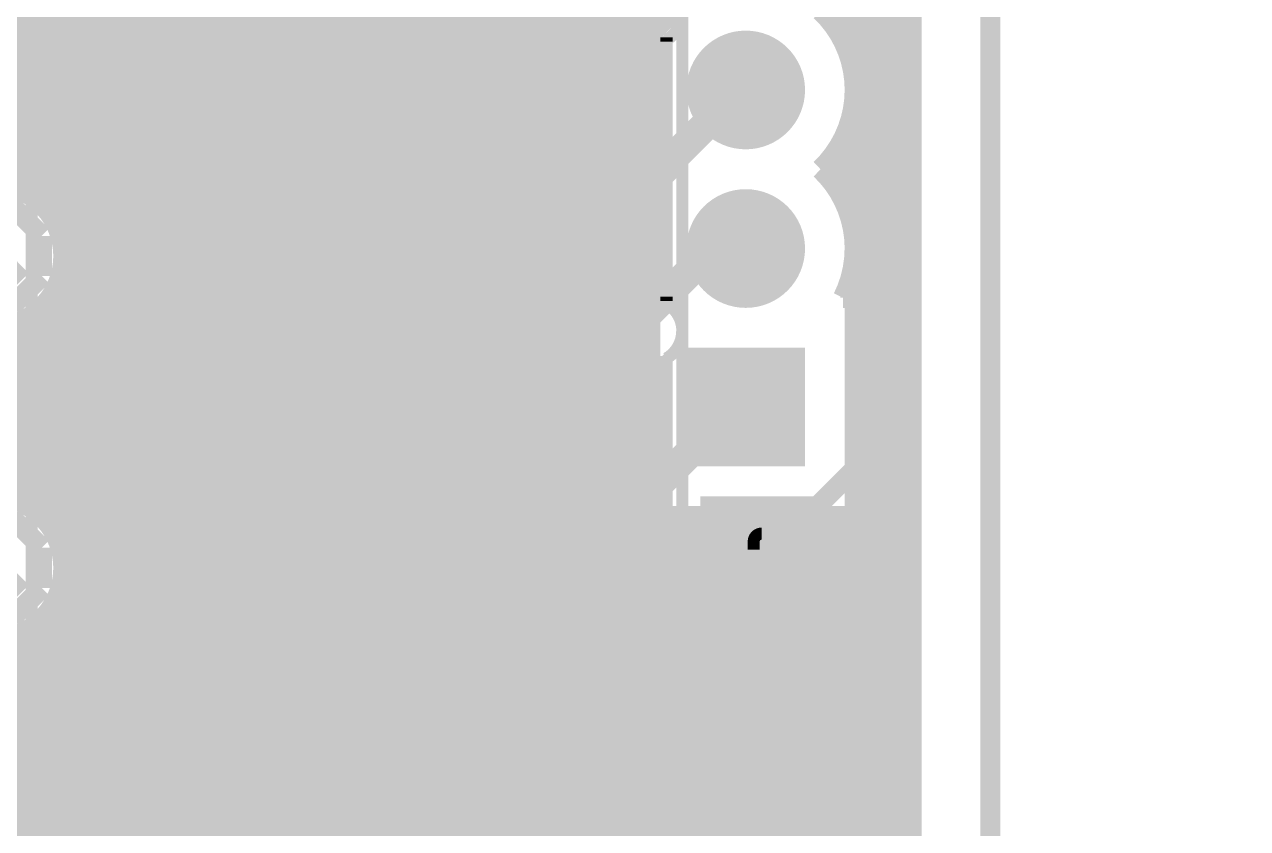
# Model space of a CAD drawing. Extents: x -5 to 157, y -120 to 103.
# Drawn here: x 32.8 to 48.25, y 11.19 to 21.34 of the extents above; entities that cross this region are included whole.
import ezdxf

# ---------------------------------------------------------------- set-up
doc = ezdxf.new("R2010")
doc.units = 0
doc.header["$MEASUREMENT"] = 0
doc.layers.get('0').update_dxf_attribs({"linetype": 'CONTINUOUS'})
for name, color, linetype in [('22-304-2_BOT', 7, 'CONTINUOUS'), ('22-304-2_DRD', 7, 'CONTINUOUS'), ('22-304-2_DRL', 2, 'CONTINUOUS'), ('22-304-2_IN1', 4, 'CONTINUOUS'), ('22-304-2_IN2', 3, 'CONTINUOUS'), ('22-304-2_SMB', 5, 'CONTINUOUS'), ('22-304-2_SMT', 10, 'CONTINUOUS'), ('22-304-2_SPB', 14, 'CONTINUOUS'), ('22-304-2_SSB', 12, 'CONTINUOUS'), ('22-304-2_TOP', 13, 'CONTINUOUS'), ('THRUHOLE_TAP', 7, 'CONTINUOUS')]:
    doc.layers.add(name, color=color, linetype=linetype)

# ---------------------------------------------------------------- blocks, each defined once
blk = doc.blocks.new('SQUARE_20')
blk.add_solid([(0.7493, 0.7493), (0.7493, -0.7493), (-0.7493, 0.7493), (-0.7493, -0.7493)])
blk = doc.blocks.new('ROUND_21')
at = {"const_width": 0.7493}
blk.add_lwpolyline([(-0.37465, 0, 1), (0.37465, 0, 1)], format="xyb", close=True, dxfattribs=at)
blk = doc.blocks.new('ROUND_39')
at = {"const_width": 0.40005}
blk.add_lwpolyline([(-0.200024, 0, 1), (0.200024, 0, 1)], format="xyb", close=True, dxfattribs=at)
blk = doc.blocks.new('RECTANGLE_48')
blk.add_solid([(0.508, 0.9017), (0.508, -0.9017), (-0.508, 0.9017), (-0.508, -0.9017)])
blk = doc.blocks.new('ROUND_84')
at = {"const_width": 0.44958}
blk.add_lwpolyline([(-0.22479, 0, 1), (0.22479, 0, 1)], format="xyb", close=True, dxfattribs=at)
blk = doc.blocks.new('ROUND_88')
at = {"const_width": 0.10033}
blk.add_lwpolyline([(-0.050164, 0, 1), (0.050164, 0, 1)], format="xyb", close=True, dxfattribs=at)
blk = doc.blocks.new('ROUND_42')
at = {"const_width": 0.40005}
blk.add_lwpolyline([(-0.200024, 0, 1), (0.200024, 0, 1)], format="xyb", close=True, dxfattribs=at)
blk = doc.blocks.new('ROUND_80')
at = {"const_width": 0.10033}
blk.add_lwpolyline([(-0.050164, 0, 1), (0.050164, 0, 1)], format="xyb", close=True, dxfattribs=at)

msp = doc.modelspace()

# ---------------------------------------------------------------- linework, layer by layer
at = {"layer": '22-304-2_BOT'}
for points, const_width in [([(43.815, -6.477), (43.815, 17.272), (43.942, 17.399), (43.942, 29.21), (44.196, 29.464)], 0.254), ([(30.35554, 19.43354), (31.37154, 19.43354), (33.147, 21.209), (38.608, 21.209), (41.021, 23.622), (42.545, 23.622), (43.307, 22.86), (43.307, 15.748), (34.671, 7.112), (34.671, 0), (33.909, -0.762), (31.75, -0.762)], 0.254), ([(30.35554, 18.78584), (31.6103, 18.78584), (32.89554, 20.066), (39.4716, 20.066), (41.91, 22.50948)], 0.381), ([(30.35554, 16.83512), (38.17112, 16.83512), (41.8465, 20.5105), (41.91, 20.5105)], 0.381), ([(36.2204, 19.3675), (34.8996, 19.3675)], 0.254), ([(34.8996, 19.3675), (34.8996, 17.53362)], 0.254), ([(36.2204, 19.3548), (34.8996, 19.3548)], 0.254), ([(35.0012, 19.3675), (35.0012, 17.53362)], 0.254), ([(35.2298, 19.3675), (35.2298, 17.53362)], 0.254), ([(35.4584, 19.3675), (35.4584, 17.53362)], 0.254), ([(35.687, 19.3675), (35.687, 17.53362)], 0.254), ([(35.9156, 19.3675), (35.9156, 17.53362)], 0.254), ([(36.1442, 19.3675), (36.1442, 17.53362)], 0.254), ([(36.2204, 19.3675), (36.2204, 17.53362)], 0.254), ([(39.79418, 19.44624), (38.2524, 17.90446)], 0.254), ([(38.2524, 19.3675), (38.2524, 17.90446)], 0.254), ([(39.4716, 19.3675), (38.2524, 19.3675)], 0.254), ([(39.70274, 19.3548), (38.2524, 19.3548)], 0.254), ([(38.4302, 19.3675), (38.4302, 18.08226)], 0.254), ([(38.6588, 19.3675), (38.6588, 18.31086)], 0.254), ([(38.8874, 19.3675), (38.8874, 18.53946)], 0.254), ([(39.116, 19.3675), (39.116, 18.76806)], 0.254), ([(39.3446, 19.3675), (39.3446, 18.99666)], 0.254), ([(39.5732, 19.37512), (39.5732, 19.22526)], 0.254), ([(36.2204, 19.1262), (34.8996, 19.1262)], 0.254), ([(39.47414, 19.1262), (38.2524, 19.1262)], 0.254), ([(36.2204, 18.8976), (34.8996, 18.8976)], 0.254), ([(39.24554, 18.8976), (38.2524, 18.8976)], 0.254), ([(30.35554, 16.18488), (39.17188, 16.18488), (41.49598, 18.50898), (41.91, 18.50898)], 0.381), ([(36.2204, 18.669), (34.8996, 18.669)], 0.254), ([(39.01694, 18.669), (38.2524, 18.669)], 0.254), ([(30.35554, 17.48536), (32.85236, 17.48536), (33.782, 18.415), (33.8836, 18.415)], 0.381), ([(36.2204, 18.4404), (34.8996, 18.4404)], 0.254), ([(36.2839, 18.415), (37.2364, 18.415)], 0.381), ([(38.1889, 18.415), (37.2364, 18.415)], 0.381), ([(38.354, 18.415), (37.2364, 18.415)], 0.254), ([(37.2364, 18.415), (38.354, 18.415)], 0.254), ([(38.78834, 18.4404), (38.2524, 18.4404)], 0.254), ([(36.2204, 18.2118), (34.8996, 18.2118)], 0.254), ([(38.55974, 18.2118), (38.2524, 18.2118)], 0.254), ([(36.2204, 17.9832), (34.8996, 17.9832)], 0.254), ([(38.33114, 17.9832), (38.2524, 17.9832)], 0.254), ([(36.2204, 17.7546), (34.8996, 17.7546)], 0.254), ([(36.2204, 17.53362), (34.8996, 17.53362)], 0.254), ([(36.2204, 17.526), (34.8996, 17.526)], 0.254), ([(41.91, 16.51), (41.783, 16.51), (38.354, 13.081), (32.512, 13.081), (31.35884, 14.23416), (30.35554, 14.23416)], 0.381), ([(40.6527, 16.67764), (39.67226, 15.6972)], 0.254), ([(40.6527, 16.6116), (40.58666, 16.6116)], 0.254), ([(40.6527, 16.67764), (40.6527, 16.36776)], 0.254), ([(40.4876, 16.51254), (40.4876, 16.20266)], 0.254), ([(40.6527, 16.36776), (38.2524, 13.96746)], 0.254), ([(40.259, 16.28394), (40.259, 15.97406)], 0.254), ([(40.6527, 16.383), (40.35806, 16.383)], 0.254), ([(40.43934, 16.1544), (40.12946, 16.1544)], 0.254), ([(40.0304, 16.05534), (40.0304, 15.74546)], 0.254), ([(39.8018, 15.82674), (39.8018, 15.51686)], 0.254), ([(40.21074, 15.9258), (39.90086, 15.9258)], 0.254), ([(39.98214, 15.6972), (39.67226, 15.6972)], 0.254), ([(33.8836, 14.605), (33.782, 14.605), (32.85236, 15.53464), (30.35554, 15.53464)], 0.381), ([(36.2204, 15.48638), (34.8996, 15.48638)], 0.254), ([(34.8996, 15.48638), (34.8996, 13.7795)], 0.254), ([(35.0012, 15.48638), (35.0012, 13.7795)], 0.254), ([(35.2298, 15.48638), (35.2298, 13.7795)], 0.254), ([(35.4584, 15.48638), (35.4584, 13.7795)], 0.254), ([(35.687, 15.48638), (35.687, 13.7795)], 0.254), ([(35.9156, 15.48638), (35.9156, 13.7795)], 0.254), ([(36.1442, 15.48638), (36.1442, 13.7795)], 0.254), ([(36.2204, 15.48638), (36.2204, 13.7795)], 0.254), ([(39.17188, 15.48638), (38.2524, 15.48638)], 0.254), ([(38.2524, 15.48638), (38.2524, 13.96746)], 0.254), ([(38.4302, 15.48638), (38.4302, 14.14526)], 0.254), ([(38.6588, 15.48638), (38.6588, 14.37386)], 0.254), ([(38.8874, 15.48638), (38.8874, 14.60246)], 0.254), ([(39.116, 15.48638), (39.116, 14.83106)], 0.254), ([(39.3446, 15.5067), (39.3446, 15.05966)], 0.254), ([(39.5732, 15.61338), (39.5732, 15.28826)], 0.254), ([(36.2204, 15.4686), (34.8996, 15.4686)], 0.254), ([(39.75354, 15.4686), (38.2524, 15.4686)], 0.254), ([(41.91254, 15.2527), (34.2265, 7.56412)], 0.254), ([(36.2204, 15.24), (34.8996, 15.24)], 0.254), ([(39.52494, 15.24), (38.2524, 15.24)], 0.254), ([(41.51376, 15.2527), (38.85438, 12.59332)], 0.254), ([(41.89984, 15.24), (41.50106, 15.24)], 0.254), ([(41.91254, 15.2527), (41.51376, 15.2527)], 0.254), ([(41.6306, 15.2527), (41.6306, 14.96822)], 0.254), ([(41.8592, 15.2527), (41.8592, 15.19682)], 0.254), ([(36.2204, 15.0114), (34.8996, 15.0114)], 0.254), ([(39.29634, 15.0114), (38.2524, 15.0114)], 0.254), ([(41.67124, 15.0114), (41.27246, 15.0114)], 0.254), ([(41.402, 15.14094), (41.402, 14.73962)], 0.254), ([(41.1734, 14.91234), (41.1734, 14.51102)], 0.254), ([(36.2204, 14.7828), (34.8996, 14.7828)], 0.254), ([(43.18, 14.72184), (35.306, 6.84784)], 0.254), ([(39.06774, 14.7828), (38.2524, 14.7828)], 0.254), ([(41.44264, 14.7828), (41.04386, 14.7828)], 0.254), ([(43.18, 14.72184), (43.18, -5.8293)], 0.254), ([(36.2204, 14.5542), (34.8996, 14.5542)], 0.254), ([(36.2839, 14.605), (37.2364, 14.605)], 0.381), ([(38.1889, 14.605), (37.2364, 14.605)], 0.381), ([(37.2364, 14.605), (38.354, 14.605)], 0.254), ([(38.354, 14.605), (37.2364, 14.605)], 0.254), ([(38.83914, 14.5542), (38.2524, 14.5542)], 0.254), ([(41.21404, 14.5542), (40.81526, 14.5542)], 0.254), ([(40.9448, 14.68374), (40.9448, 14.28242)], 0.254), ([(43.18, 14.5542), (43.00982, 14.5542)], 0.254), ([(40.7162, 14.45514), (40.7162, 14.05382)], 0.254), ([(43.0022, 14.54404), (43.0022, -6.07314)], 0.254), ([(36.2204, 14.3256), (34.8996, 14.3256)], 0.254), ([(38.61054, 14.3256), (38.2524, 14.3256)], 0.254), ([(40.98544, 14.3256), (40.58666, 14.3256)], 0.254), ([(42.7736, 14.31544), (42.7736, -7.83844)], 0.254), ([(43.18, 14.3256), (42.78122, 14.3256)], 0.254), ([(36.2204, 14.097), (34.8996, 14.097)], 0.254), ([(38.38194, 14.097), (38.2524, 14.097)], 0.254), ([(40.75684, 14.097), (40.35806, 14.097)], 0.254), ([(40.4876, 14.22654), (40.4876, 13.82522)], 0.254), ([(42.545, 14.08684), (42.545, -7.69366)], 0.254), ([(43.18, 14.097), (42.55262, 14.097)], 0.254), ([(40.259, 13.99794), (40.259, 13.59662)], 0.254), ([(36.2204, 13.8684), (34.8996, 13.8684)], 0.254), ([(36.2204, 13.7795), (34.8996, 13.7795)], 0.254), ([(40.52824, 13.8684), (40.12946, 13.8684)], 0.254), ([(42.3164, 13.85824), (42.3164, -7.56666)], 0.254), ([(43.18, 13.8684), (42.32402, 13.8684)], 0.254), ([(40.29964, 13.6398), (39.90086, 13.6398)], 0.254), ([(40.0304, 13.76934), (40.0304, 13.36802)], 0.254), ([(42.0878, 13.62964), (42.0878, -7.4549)], 0.254), ([(43.18, 13.6398), (42.09542, 13.6398)], 0.254), ([(39.8018, 13.54074), (39.8018, 13.13942)], 0.254), ([(39.5732, 13.31214), (39.5732, 12.91082)], 0.254), ([(40.07104, 13.4112), (39.67226, 13.4112)], 0.254), ([(41.8592, 13.40104), (41.8592, -7.35584)], 0.254), ([(43.18, 13.4112), (41.86682, 13.4112)], 0.254), ([(39.84244, 13.1826), (39.44366, 13.1826)], 0.254), ([(41.6306, 13.17244), (41.6306, -7.27202)], 0.254), ([(43.18, 13.1826), (41.63822, 13.1826)], 0.254), ([(39.3446, 13.08354), (39.3446, 12.68222)], 0.254), ([(39.116, 12.85494), (39.116, 12.45362)], 0.254), ([(39.61384, 12.954), (39.21506, 12.954)], 0.254), ([(41.402, 12.94384), (41.402, 10.21588)], 0.254), ([(43.18, 12.954), (41.40962, 12.954)], 0.254), ([(39.38524, 12.7254), (38.98646, 12.7254)], 0.254), ([(41.1734, 12.71524), (41.1734, 10.6553)], 0.254), ([(43.18, 12.7254), (41.18102, 12.7254)], 0.254), ([(38.8874, 12.62634), (38.8874, 12.22502)], 0.254), ([(38.4302, 12.38504), (38.4302, 11.76782)], 0.254), ([(38.6588, 12.45108), (38.6588, 11.99642)], 0.254), ([(39.15664, 12.4968), (38.73754, 12.4968)], 0.254), ([(40.9448, 12.48664), (40.9448, 10.83056)], 0.254), ([(43.18, 12.4968), (40.95242, 12.4968)], 0.254), ([(38.92804, 12.2682), (31.6865, 12.2682)], 0.254), ([(38.354, 12.3825), (32.512, 12.3825)], 0.254), ([(32.7152, 12.3825), (32.7152, 3.5306)], 0.254), ([(32.9438, 12.3825), (32.9438, 3.5306)], 0.254), ([(33.1724, 12.3825), (33.1724, 3.5306)], 0.254), ([(33.401, 12.3825), (33.401, 2.55778)], 0.254), ([(33.6296, 12.3825), (33.6296, 2.5146)], 0.254), ([(33.8582, 12.3825), (33.8582, 2.40284)], 0.254), ([(34.0868, 12.3825), (34.0868, 7.36092)], 0.254), ([(34.3154, 12.3825), (34.3154, 7.65302)], 0.254), ([(34.544, 12.3825), (34.544, 7.88162)], 0.254), ([(34.7726, 12.3825), (34.7726, 8.11022)], 0.254), ([(35.0012, 12.3825), (35.0012, 8.33882)], 0.254), ([(35.2298, 12.3825), (35.2298, 8.56742)], 0.254), ([(35.4584, 12.3825), (35.4584, 8.79602)], 0.254), ([(35.687, 12.3825), (35.687, 9.02462)], 0.254), ([(35.9156, 12.3825), (35.9156, 9.25322)], 0.254), ([(36.1442, 12.3825), (36.1442, 9.48182)], 0.254), ([(36.3728, 12.3825), (36.3728, 9.71042)], 0.254), ([(36.6014, 12.3825), (36.6014, 9.93902)], 0.254), ([(36.83, 12.3825), (36.83, 10.16762)], 0.254), ([(37.0586, 12.3825), (37.0586, 10.39622)], 0.254), ([(37.2872, 12.3825), (37.2872, 10.62482)], 0.254), ([(37.5158, 12.3825), (37.5158, 10.85342)], 0.254), ([(37.7444, 12.3825), (37.7444, 11.08202)], 0.254), ([(37.973, 12.3825), (37.973, 11.31062)], 0.254), ([(38.2016, 12.3825), (38.2016, 11.53922)], 0.254), ([(40.7162, 12.25804), (40.7162, 10.91692)], 0.254), ([(43.18, 12.2682), (40.72382, 12.2682)], 0.254), ([(38.69944, 12.0396), (29.75102, 12.0396)], 0.254), ([(40.4876, 12.02944), (40.4876, 10.93978)], 0.254), ([(43.18, 12.0396), (40.49522, 12.0396)], 0.254), ([(38.47084, 11.811), (29.97962, 11.811)], 0.254), ([(40.259, 11.80084), (40.259, 10.90422)], 0.254), ([(43.18, 11.811), (40.26662, 11.811)], 0.254), ([(38.24224, 11.5824), (30.20822, 11.5824)], 0.254), ([(40.0304, 11.57224), (40.0304, 10.80008)], 0.254), ([(43.18, 11.5824), (40.03802, 11.5824)], 0.254), ([(38.01364, 11.3538), (30.43682, 11.3538)], 0.254), ([(39.8018, 11.34364), (39.8018, 10.59688)], 0.254), ([(43.18, 11.3538), (39.80942, 11.3538)], 0.254), ([(37.78504, 11.1252), (30.66542, 11.1252)], 0.254), ([(39.5732, 11.11504), (39.5732, 10.25906)], 0.254), ([(43.18, 11.1252), (39.58082, 11.1252)], 0.254)]:
    msp.add_lwpolyline(points, dxfattribs=dict(at, const_width=const_width))
at = {"layer": '22-304-2_BOT', "const_width": 0.254}
for points in [[(39.4716, 19.3675, 0.120555), (39.79409, 19.4464)], [(39.4716, 19.3675, 0.120555), (39.79409, 19.4464)], [(39.17188, 15.48638, 0.1982437), (39.66452, 15.6897)], [(39.17188, 15.48638, 0.1982437), (39.66452, 15.6897)], [(38.354, 12.3825, 0.1982437), (38.84664, 12.58582)], [(38.354, 12.3825, 0.1982437), (38.84664, 12.58582)]]:
    msp.add_lwpolyline(points, format="xyb", dxfattribs=at)
at = {"layer": '22-304-2_DRD', "const_width": 0.254}
for points in [[(44.99864, -115.99926), (44.99864, 25.99944), (48.00092, 28.99918), (86.79942, 28.99918), (89.79916, 25.99944), (89.79916, -31.0007), (92.7989, -34.00044), (136.79932, -34.00044), (139.79906, -31.0007), (139.79906, 58.0009), (136.79932, 61.00064), (115.30076, 61.00064), (107.29976, 68.9991), (107.29976, 94.99854), (99.29876, 102.99954), (35.49904, 102.99954), (27.50058, 94.99854), (27.50058, 68.9991), (19.49958, 61.00064), (-1.99898, 61.00064), (-4.99872, 58.0009), (-4.99872, -2.99974), (18.00098, -25.99944), (18.00098, -115.99926)], [(41.91, 21.1455), (41.91, 19.8755)], [(42.545, 20.5105), (41.275, 20.5105)], [(33.02, 18.669), (32.639, 19.05)], [(33.02, 18.669), (32.639, 19.05)], [(38.1, 19.05), (37.719, 18.669)], [(38.1, 19.05), (37.719, 18.669)], [(38.608, 19.05), (38.1, 19.05)], [(38.608, 19.05), (38.1, 19.05)], [(38.989, 18.669), (38.608, 19.05)], [(38.989, 18.669), (38.608, 19.05)], [(41.91, 19.14398), (41.91, 17.87398)], [(38.1, 18.796), (38.1, 18.669)], [(38.227, 18.796), (38.1, 18.796)], [(38.1, 18.796), (38.1, 18.669)], [(38.227, 18.796), (38.1, 18.796)], [(38.227, 18.669), (38.227, 18.796)], [(38.227, 18.669), (38.227, 18.796)], [(38.481, 18.796), (38.481, 18.669)], [(38.608, 18.796), (38.481, 18.796)], [(38.481, 18.796), (38.481, 18.669)], [(38.608, 18.796), (38.481, 18.796)], [(38.608, 18.669), (38.608, 18.796)], [(38.608, 18.669), (38.608, 18.796)], [(33.02, 18.161), (33.02, 18.669)], [(33.02, 18.161), (33.02, 18.669)], [(37.719, 18.669), (37.719, 18.161)], [(37.719, 18.669), (37.719, 18.161)], [(38.1, 18.669), (38.227, 18.669)], [(38.1, 18.669), (38.227, 18.669)], [(38.481, 18.669), (38.608, 18.669)], [(38.481, 18.669), (38.608, 18.669)], [(38.989, 18.161), (38.989, 18.669)], [(38.989, 18.161), (38.989, 18.669)], [(42.545, 18.50898), (41.275, 18.50898)], [(32.766, 18.288), (32.512, 18.034)], [(32.766, 18.288), (32.512, 18.034)], [(38.227, 18.034), (37.973, 18.288)], [(38.227, 18.034), (37.973, 18.288)], [(38.735, 18.288), (38.481, 18.034)], [(38.735, 18.288), (38.481, 18.034)], [(32.639, 17.78), (33.02, 18.161)], [(32.639, 17.78), (33.02, 18.161)], [(37.719, 18.161), (38.1, 17.78)], [(37.719, 18.161), (38.1, 17.78)], [(38.608, 17.78), (38.989, 18.161)], [(38.608, 17.78), (38.989, 18.161)], [(38.481, 18.034), (38.227, 18.034)], [(38.481, 18.034), (38.227, 18.034)], [(38.1, 17.78), (38.608, 17.78)], [(38.1, 17.78), (38.608, 17.78)], [(41.91, 17.145), (41.91, 15.875)], [(42.545, 16.51), (41.275, 16.51)], [(38.1, 15.24), (37.719, 14.859)], [(38.1, 15.24), (37.719, 14.859)], [(38.608, 15.24), (38.1, 15.24)], [(38.608, 15.24), (38.1, 15.24)], [(38.989, 14.859), (38.608, 15.24)], [(38.989, 14.859), (38.608, 15.24)], [(33.02, 14.732), (32.639, 15.113)], [(33.02, 14.732), (32.639, 15.113)], [(37.719, 14.859), (37.719, 14.351)], [(37.719, 14.859), (37.719, 14.351)], [(38.1, 14.986), (38.1, 14.859)], [(38.227, 14.986), (38.1, 14.986)], [(38.1, 14.986), (38.1, 14.859)], [(38.227, 14.986), (38.1, 14.986)], [(38.1, 14.859), (38.227, 14.859)], [(38.1, 14.859), (38.227, 14.859)], [(38.227, 14.859), (38.227, 14.986)], [(38.227, 14.859), (38.227, 14.986)], [(38.481, 14.986), (38.481, 14.859)], [(38.608, 14.986), (38.481, 14.986)], [(38.481, 14.986), (38.481, 14.859)], [(38.608, 14.986), (38.481, 14.986)], [(38.481, 14.859), (38.608, 14.859)], [(38.481, 14.859), (38.608, 14.859)], [(38.608, 14.859), (38.608, 14.986)], [(38.608, 14.859), (38.608, 14.986)], [(38.989, 14.351), (38.989, 14.859)], [(38.989, 14.351), (38.989, 14.859)], [(33.02, 14.224), (33.02, 14.732)], [(33.02, 14.224), (33.02, 14.732)], [(38.227, 14.224), (37.973, 14.478)], [(38.227, 14.224), (37.973, 14.478)], [(38.735, 14.478), (38.481, 14.224)], [(38.735, 14.478), (38.481, 14.224)], [(32.766, 14.351), (32.512, 14.097)], [(32.766, 14.351), (32.512, 14.097)], [(37.719, 14.351), (38.1, 13.97)], [(37.719, 14.351), (38.1, 13.97)], [(38.608, 13.97), (38.989, 14.351)], [(38.608, 13.97), (38.989, 14.351)], [(32.639, 13.843), (33.02, 14.224)], [(32.639, 13.843), (33.02, 14.224)], [(38.481, 14.224), (38.227, 14.224)], [(38.481, 14.224), (38.227, 14.224)], [(38.1, 13.97), (38.608, 13.97)], [(38.1, 13.97), (38.608, 13.97)]]:
    msp.add_lwpolyline(points, dxfattribs=at)
at = {"layer": '22-304-2_DRL', "const_width": 0.254}
msp.add_lwpolyline([(44.99864, -115.99926), (44.99864, 25.99944), (48.00092, 28.99918), (86.79942, 28.99918), (89.79916, 25.99944), (89.79916, -31.0007), (92.7989, -34.00044), (136.79932, -34.00044), (139.79906, -31.0007), (139.79906, 58.0009), (136.79932, 61.00064), (115.30076, 61.00064), (107.29976, 68.9991), (107.29976, 94.99854), (99.29876, 102.99954), (35.49904, 102.99954), (27.50058, 94.99854), (27.50058, 68.9991), (19.49958, 61.00064), (-1.99898, 61.00064), (-4.99872, 58.0009), (-4.99872, -2.99974), (18.00098, -25.99944), (18.00098, -115.99926)], dxfattribs=at)
at = {"layer": '22-304-2_IN1'}
for points, const_width in [([(36.957, 33.22066), (36.957, 11.19886)], 0.254), ([(37.1856, 33.16986), (37.1856, 10.97026)], 0.254), ([(132.08, 21.082), (132.08, 24.511), (131.445, 25.146), (125.603, 25.146), (117.983, 32.766), (94.996, 32.766), (94.869, 32.893), (89.789, 32.893), (89.281, 32.385), (45.466, 32.385), (39.751, 26.67), (39.751, 10.795), (40.513, 10.033)], 0.635), ([(36.7284, 32.19958), (36.7284, 11.38682)], 0.254), ([(33.2994, 31.8008), (33.2994, 11.4935)], 0.254), ([(36.4998, 31.52648), (36.4998, 11.47318)], 0.254), ([(26.035, 10.668), (36.322, 10.668), (38.1, 8.89), (42.291, 8.89), (43.815, 10.414), (43.815, 26.797), (48.133, 31.115), (87.122, 31.115), (90.932, 27.305), (90.932, 15.367), (92.837, 13.462), (95.885, 13.462), (95.885, 13.335)], 0.635), ([(33.528, 31.37662), (33.528, 11.4935)], 0.254), ([(33.7566, 31.12008), (33.7566, 11.4935)], 0.254), ([(36.2712, 31.21914), (36.2712, 11.4935)], 0.254), ([(33.9852, 30.93974), (33.9852, 11.4935)], 0.254), ([(36.0426, 31.01086), (36.0426, 11.4935)], 0.254), ([(34.2138, 30.81274), (34.2138, 11.4935)], 0.254), ([(35.814, 30.86354), (35.814, 11.4935)], 0.254), ([(34.4424, 30.72384), (34.4424, 11.4935)], 0.254), ([(34.671, 30.6705), (34.671, 11.4935)], 0.254), ([(34.8996, 30.64764), (34.8996, 11.4935)], 0.254), ([(35.1282, 30.65272), (35.1282, 11.4935)], 0.254), ([(35.3568, 30.69082), (35.3568, 11.4935)], 0.254), ([(35.5854, 30.7594), (35.5854, 11.4935)], 0.254), ([(26.035, 10.668), (36.322, 10.668), (38.1, 8.89), (42.291, 8.89), (43.815, 10.414), (43.815, 26.797), (42.291, 26.797)], 0.635), ([(38.9255, 26.03754), (38.9255, 19.11858)], 0.254), ([(37.4142, 25.82164), (37.4142, 10.74166)], 0.254), ([(38.7858, 25.82164), (38.7858, 19.21256)], 0.254), ([(37.6428, 25.63114), (37.6428, 18.97888)], 0.254), ([(37.8714, 25.53716), (37.8714, 19.18208)], 0.254), ([(38.3286, 25.53716), (38.3286, 19.32178)], 0.254), ([(38.5572, 25.63114), (38.5572, 19.29892)], 0.254), ([(38.1, 25.50922), (38.1, 19.28622)], 0.254), ([(33.0708, 21.63064), (33.0708, 19.00936)], 0.254), ([(32.8422, 21.44014), (32.8422, 19.19986)], 0.254), ([(38.9255, 21.3106), (31.18866, 21.3106)], 0.254), ([(38.9255, 21.082), (31.25216, 21.082)], 0.254), ([(38.9255, 20.8534), (31.25724, 20.8534)], 0.254), ([(38.9255, 20.6248), (31.19882, 20.6248)], 0.254), ([(38.9255, 20.3962), (31.06928, 20.3962)], 0.254), ([(38.9255, 20.1676), (30.80512, 20.1676)], 0.254), ([(38.9255, 19.939), (28.9687, 19.939)], 0.254), ([(38.9255, 19.7104), (28.6004, 19.7104)], 0.254), ([(38.9255, 19.4818), (28.20924, 19.4818)], 0.254), ([(38.00602, 19.2532), (32.73298, 19.2532)], 0.254), ([(38.9255, 19.2532), (38.70198, 19.2532)], 0.254), ([(37.6809, 19.0246), (33.0581, 19.0246)], 0.254), ([(37.53104, 18.796), (33.20796, 18.796)], 0.254), ([(37.45992, 18.5674), (33.27908, 18.5674)], 0.254), ([(37.44976, 18.3388), (33.28924, 18.3388)], 0.254), ([(37.49802, 18.1102), (33.23844, 18.1102)], 0.254), ([(33.0708, 17.82064), (33.0708, 15.07236)], 0.254), ([(37.61994, 17.8816), (33.11906, 17.8816)], 0.254), ([(37.6428, 17.85112), (37.6428, 15.16888)], 0.254), ([(37.86124, 17.653), (32.87776, 17.653)], 0.254), ([(37.8714, 17.64538), (37.8714, 15.37208)], 0.254), ([(38.9255, 17.653), (38.84676, 17.653)], 0.254), ([(38.9255, 17.70888), (38.9255, 15.30858)], 0.254), ([(32.8422, 17.63014), (32.8422, 15.26286)], 0.254), ([(38.1, 17.54378), (38.1, 15.47622)], 0.254), ([(38.3286, 17.50822), (38.3286, 15.51178)], 0.254), ([(38.5572, 17.53108), (38.5572, 15.48892)], 0.254), ([(38.7858, 17.61744), (38.7858, 15.40256)], 0.254), ([(38.9255, 17.4244), (28.85186, 17.4244)], 0.254), ([(38.9255, 17.1958), (27.89936, 17.1958)], 0.254), ([(38.9255, 16.9672), (28.08986, 16.9672)], 0.254), ([(38.9255, 16.7386), (28.18384, 16.7386)], 0.254), ([(38.9255, 16.51), (28.21178, 16.51)], 0.254), ([(38.9255, 16.2814), (28.18384, 16.2814)], 0.254), ([(38.9255, 16.0528), (28.08986, 16.0528)], 0.254), ([(38.9255, 15.8242), (27.89936, 15.8242)], 0.254), ([(38.9255, 15.5956), (28.85186, 15.5956)], 0.254), ([(37.86124, 15.367), (32.56788, 15.367)], 0.254), ([(38.9255, 15.367), (38.84676, 15.367)], 0.254), ([(37.61994, 15.1384), (33.0073, 15.1384)], 0.254), ([(37.49802, 14.9098), (33.18256, 14.9098)], 0.254), ([(37.44976, 14.6812), (33.26892, 14.6812)], 0.254), ([(37.45992, 14.4526), (33.29178, 14.4526)], 0.254), ([(37.53104, 14.224), (33.25622, 14.224)], 0.254), ([(37.6809, 13.9954), (33.15208, 13.9954)], 0.254), ([(37.6428, 14.04112), (37.6428, 10.51306)], 0.254), ([(33.0708, 13.88364), (33.0708, 11.4935)], 0.254), ([(37.8714, 13.83538), (37.8714, 10.28446)], 0.254), ([(38.7858, 13.80744), (38.7858, 9.7155)], 0.254), ([(38.9255, 13.89888), (38.9255, 10.795)], 0.254), ([(32.8422, 13.69314), (32.8422, 11.4935)], 0.254), ([(38.00602, 13.7668), (32.94888, 13.7668)], 0.254), ([(38.1, 13.73378), (38.1, 10.05586)], 0.254), ([(38.3286, 13.69822), (38.3286, 9.82726)], 0.254), ([(38.5572, 13.72108), (38.5572, 9.7155)], 0.254), ([(38.9255, 13.7668), (38.70198, 13.7668)], 0.254), ([(38.9255, 13.5382), (28.88488, 13.5382)], 0.254), ([(38.9255, 13.3096), (29.08808, 13.3096)], 0.254), ([(38.9255, 13.081), (29.19222, 13.081)], 0.254), ([(38.9255, 12.8524), (30.80512, 12.8524)], 0.254), ([(38.9255, 12.6238), (31.06928, 12.6238)], 0.254), ([(38.9255, 12.3952), (31.19882, 12.3952)], 0.254), ([(38.9255, 12.1666), (31.25724, 12.1666)], 0.254), ([(38.9255, 11.938), (31.25216, 11.938)], 0.254), ([(38.9255, 11.7094), (31.18866, 11.7094)], 0.254), ([(36.322, 11.4935), (32.28086, 11.4935)], 0.254), ([(36.17722, 11.4808), (32.30626, 11.4808)], 0.254), ([(38.9255, 11.4808), (36.46678, 11.4808)], 0.254), ([(38.9255, 11.2522), (36.90366, 11.2522)], 0.254), ([(36.91382, 11.24458), (38.44036, 9.7155)], 0.254), ([(36.91382, 11.24458), (38.44036, 9.7155)], 0.254)]:
    msp.add_lwpolyline(points, dxfattribs=dict(at, const_width=const_width))
at = {"layer": '22-304-2_IN1', "const_width": 0.254}
for points in [[(32.385, 21.31822, 0.4142136), (33.29178, 22.225)], [(33.29178, 18.415, 0.4142136), (32.385, 19.32178)], [(33.29178, 18.415, 0.4142136), (32.385, 19.32178)], [(38.354, 19.32178, 0.4142136), (37.44722, 18.415)], [(38.354, 19.32178, 0.4142136), (37.44722, 18.415)], [(38.9255, 19.11858, 0.1722181), (38.354, 19.32144)], [(38.9255, 19.11858, 0.1722181), (38.354, 19.32144)], [(32.385, 17.50822, 0.4142136), (33.29178, 18.415)], [(32.385, 17.50822, 0.4142136), (33.29178, 18.415)], [(37.44722, 18.415, 0.4142136), (38.354, 17.50822)], [(37.44722, 18.415, 0.4142136), (38.354, 17.50822)], [(38.354, 17.50822, 0.1717643), (38.92447, 17.71015)], [(38.354, 17.50822, 0.1717643), (38.92447, 17.71015)], [(38.354, 15.51178, 0.4142136), (37.44722, 14.605)], [(38.354, 15.51178, 0.4142136), (37.44722, 14.605)], [(38.9255, 15.30858, 0.1722181), (38.354, 15.51144)], [(38.9255, 15.30858, 0.1722181), (38.354, 15.51144)], [(33.29178, 14.478, 0.4142136), (32.385, 15.38478)], [(33.29178, 14.478, 0.4142136), (32.385, 15.38478)], [(37.44722, 14.605, 0.4142136), (38.354, 13.69822)], [(37.44722, 14.605, 0.4142136), (38.354, 13.69822)], [(32.385, 13.57122, 0.4142136), (33.29178, 14.478)], [(32.385, 13.57122, 0.4142136), (33.29178, 14.478)], [(38.354, 13.69822, 0.1717643), (38.92447, 13.90015)], [(38.354, 13.69822, 0.1717643), (38.92447, 13.90015)], [(36.9062, 11.2522, 0.1989124), (36.322, 11.49418)]]:
    msp.add_lwpolyline(points, format="xyb", dxfattribs=at)
at = {"layer": '22-304-2_IN2', "const_width": 0.254}
for points in [[(37.973, 33.0962), (37.973, -8.9916)], [(37.0586, 33.07334), (37.0586, -9.87806)], [(37.2872, 33.03524), (37.2872, -9.59358)], [(37.5158, 33.02762), (37.5158, -9.35736)], [(37.7444, 33.04794), (37.7444, -9.15924)], [(36.83, 32.0802), (36.83, -10.23874)], [(38.2016, 31.72714), (38.2016, -8.84936)], [(36.6014, 31.46552), (36.6014, -10.73404)], [(38.4302, 31.31058), (38.4302, -8.72998)], [(33.6296, 31.0769), (33.6296, 2.63906)], [(36.3728, 31.1531), (36.3728, -1.91262)], [(36.1442, 30.93974), (36.1442, -1.69672)], [(38.6588, 31.04896), (38.6588, -8.63092)], [(33.8582, 30.88386), (33.8582, 2.54254)], [(35.9156, 30.78226), (35.9156, -1.57734)], [(38.8874, 30.86354), (38.8874, -8.5471)], [(34.0868, 30.74416), (34.0868, 2.36474)], [(34.3154, 30.64256), (34.3154, 1.99898)], [(35.687, 30.6705), (35.687, -1.52146)], [(39.116, 30.72892), (39.116, -8.4836)], [(39.3446, 30.6324), (39.3446, -8.4328)], [(34.544, 30.57398), (34.544, -2.39522)], [(34.7726, 30.53842), (34.7726, -1.88214)], [(35.0012, 30.52826), (35.0012, -1.67894)], [(35.2298, 30.54604), (35.2298, -1.56718)], [(35.4584, 30.5943), (35.4584, -1.51892)], [(39.5732, 30.5689), (39.5732, 10.44448)], [(39.8018, 30.53588), (39.8018, 10.77214)], [(40.0304, 30.52826), (40.0304, 10.93724)], [(40.259, 30.55112), (40.259, 11.02614)], [(40.4876, 30.60192), (40.4876, 11.05916)], [(43.4594, 28.75026), (43.4594, -5.51434)], [(43.688, 28.57246), (43.688, -5.45846)], [(43.815, 26.289), (43.815, -5.45084)], [(43.2308, 22.1234), (43.2308, 20.89404)], [(33.401, 22.08022), (33.401, 18.55978)], [(40.7162, 21.82622), (40.7162, 21.19376)], [(43.0022, 21.67128), (43.0022, 21.34616)], [(33.1724, 21.56714), (33.1724, 19.07286)], [(32.9438, 21.36394), (32.9438, 19.27606)], [(40.87114, 21.4122), (33.00984, 21.4122)], [(43.815, 21.4122), (42.94886, 21.4122)], [(32.7152, 21.25218), (32.7152, 19.38528)], [(40.71112, 21.1836), (23.31974, 21.1836)], [(43.815, 21.1836), (43.10888, 21.1836)], [(40.60698, 20.955), (23.49754, 20.955)], [(43.815, 20.955), (43.21048, 20.955)], [(40.5511, 20.7264), (23.59406, 20.7264)], [(43.815, 20.7264), (43.2689, 20.7264)], [(40.53332, 20.4978), (23.62962, 20.4978)], [(43.815, 20.4978), (43.28414, 20.4978)], [(40.55618, 20.2692), (23.61692, 20.2692)], [(43.815, 20.2692), (43.26382, 20.2692)], [(43.2308, 20.12442), (43.2308, 18.89506)], [(40.61714, 20.0406), (23.54834, 20.0406)], [(43.815, 20.0406), (43.20286, 20.0406)], [(40.72382, 19.812), (23.41118, 19.812)], [(40.7162, 19.8247), (40.7162, 19.19224)], [(43.815, 19.812), (43.09618, 19.812)], [(43.0022, 19.6723), (43.0022, 19.34718)], [(40.89146, 19.5834), (23.15972, 19.5834)], [(40.9448, 19.52752), (40.9448, 19.48942)], [(43.815, 19.5834), (42.926, 19.5834)], [(40.82288, 19.3548), (32.79648, 19.3548)], [(43.815, 19.3548), (42.99458, 19.3548)], [(40.68064, 19.1262), (33.12414, 19.1262)], [(43.815, 19.1262), (43.13936, 19.1262)], [(40.5892, 18.8976), (33.28924, 18.8976)], [(43.815, 18.8976), (43.2308, 18.8976)], [(40.54348, 18.669), (33.37814, 18.669)], [(43.815, 18.669), (43.27652, 18.669)], [(40.53586, 18.4404), (33.41116, 18.4404)], [(43.815, 18.4404), (43.28414, 18.4404)], [(33.401, 18.27022), (33.401, 14.62278)], [(40.56634, 18.2118), (33.39084, 18.2118)], [(43.2308, 18.12544), (43.2308, 17.88668)], [(43.815, 18.2118), (43.25366, 18.2118)], [(40.63746, 17.9832), (33.31464, 17.9832)], [(43.815, 17.9832), (43.18, 17.9832)], [(40.53332, 17.88668), (40.53332, 15.13332)], [(40.68318, 17.88668), (40.53332, 17.88668)], [(43.28668, 17.88668), (43.13682, 17.88668)], [(43.28668, 17.88668), (43.28668, 15.13332)], [(40.53332, 17.7546), (33.16986, 17.7546)], [(33.1724, 17.75714), (33.1724, 15.13586)], [(43.815, 17.7546), (43.28668, 17.7546)], [(40.53332, 17.526), (32.89808, 17.526)], [(32.9438, 17.55394), (32.9438, 15.33906)], [(43.815, 17.526), (43.28668, 17.526)], [(32.7152, 17.44218), (32.7152, 15.44828)], [(40.53332, 17.2974), (21.48586, 17.2974)], [(43.815, 17.2974), (43.28668, 17.2974)], [(40.53332, 17.0688), (21.68906, 17.0688)], [(43.815, 17.0688), (43.28668, 17.0688)], [(40.53332, 16.8402), (21.79828, 16.8402)], [(43.815, 16.8402), (43.28668, 16.8402)], [(40.53332, 16.6116), (21.9837, 16.6116)], [(43.815, 16.6116), (43.28668, 16.6116)], [(40.53332, 16.383), (22.4028, 16.383)], [(43.815, 16.383), (43.28668, 16.383)], [(40.53332, 16.1544), (22.5933, 16.1544)], [(43.815, 16.1544), (43.28668, 16.1544)], [(40.53332, 15.9258), (22.69744, 15.9258)], [(43.815, 15.9258), (43.28668, 15.9258)], [(40.53332, 15.6972), (22.74062, 15.6972)], [(43.815, 15.6972), (43.28668, 15.6972)], [(40.53332, 15.4686), (32.6517, 15.4686)], [(43.815, 15.4686), (43.28668, 15.4686)], [(40.53332, 15.24), (33.0708, 15.24)], [(43.815, 15.24), (43.28668, 15.24)], [(43.815, 15.0114), (33.2613, 15.0114)], [(43.28668, 15.13332), (40.53332, 15.13332)], [(40.7162, 15.13332), (40.7162, 11.03884)], [(40.9448, 15.13332), (40.9448, 10.96264)], [(41.1734, 15.13332), (41.1734, 10.81786)], [(41.402, 15.13332), (41.402, 10.54608)], [(41.6306, 15.13332), (41.6306, -8.76046)], [(41.8592, 15.13332), (41.8592, -8.88492)], [(42.0878, 15.13332), (42.0878, -9.03478)], [(42.3164, 15.13332), (42.3164, -9.21004)], [(42.545, 15.13332), (42.545, -9.41578)], [(42.7736, 15.13332), (42.7736, -9.6647)], [(43.0022, 15.13332), (43.0022, -5.84962)], [(43.2308, 15.13332), (43.2308, -5.63372)], [(43.815, 14.7828), (33.36544, 14.7828)], [(43.815, 14.5542), (33.40862, 14.5542)], [(43.815, 14.3256), (33.39846, 14.3256)], [(33.401, 14.33322), (33.401, 2.67462)], [(43.815, 14.097), (33.3375, 14.097)], [(33.1724, 13.82014), (33.1724, 2.66192)], [(43.815, 13.8684), (33.2105, 13.8684)], [(43.815, 13.6398), (32.97682, 13.6398)], [(32.7152, 13.50518), (32.7152, 2.45618)], [(32.9438, 13.61694), (32.9438, 2.59334)], [(43.815, 13.4112), (2.64668, 13.4112)], [(43.815, 13.1826), (2.57302, 13.1826)], [(43.815, 12.954), (2.6289, 12.954)], [(43.815, 12.7254), (2.64414, 12.7254)], [(43.815, 12.4968), (2.62382, 12.4968)], [(43.815, 12.2682), (16.72082, 12.2682)], [(43.815, 12.0396), (16.9545, 12.0396)], [(43.815, 11.811), (17.0815, 11.811)], [(43.815, 11.5824), (26.49982, 11.5824)], [(43.815, 11.3538), (26.797, 11.3538)], [(43.815, 11.1252), (26.95448, 11.1252)]]:
    msp.add_lwpolyline(points, dxfattribs=at)
for points in [[(32.385, 21.19884, 0.4142136), (33.41116, 22.225)], [(40.96512, 21.50872, 0.2060547), (40.5355, 20.5105)], [(43.28668, 20.5105, 0.2060549), (42.85638, 21.51031)], [(40.53332, 20.5105, 0.2063851), (40.96489, 19.50949)], [(42.85488, 19.50974, 0.2063854), (43.28634, 20.5105)], [(40.96512, 19.50974, 0.2063854), (40.53366, 18.50898)], [(43.28668, 18.50898, 0.2063851), (42.85511, 19.50998)], [(33.41116, 18.415, 0.4142136), (32.385, 19.44116)], [(33.41116, 18.415, 0.4142136), (32.385, 19.44116)], [(32.385, 17.38884, 0.4142136), (33.41116, 18.415)], [(32.385, 17.38884, 0.4142136), (33.41116, 18.415)], [(40.53332, 18.50898, 0.1178988), (40.68224, 17.8862)], [(43.13682, 17.88668, 0.1178987), (43.28562, 18.50898)], [(33.41116, 14.478, 0.4142136), (32.385, 15.50416)], [(33.41116, 14.478, 0.4142136), (32.385, 15.50416)], [(32.385, 13.45184, 0.4142136), (33.41116, 14.478)], [(32.385, 13.45184, 0.4142136), (33.41116, 14.478)]]:
    msp.add_lwpolyline(points, format="xyb", dxfattribs=at)
at = {"layer": '22-304-2_SSB', "const_width": 0.1524}
for points in [[(42.61104, 24.10968), (42.91076, 24.10968), (43.90898, 24.10968), (43.90898, 14.31036), (42.91076, 14.31036), (42.91076, 14.40942), (42.91076, 14.61008)], [(41.1099, 23.7109), (41.1099, 21.51888), (41.1099, 17.5006), (41.1099, 14.70914)], [(40.75938, 21.1201), (40.45966, 20.82038), (40.3098, 20.82038), (40.3098, 20.32), (40.60952, 20.32), (40.90924, 20.61972), (40.90924, 21.1201), (40.75938, 21.1201), (40.3098, 21.1201), (40.3098, 21.9202), (40.75938, 21.9202), (40.55872, 22.12086), (40.70858, 22.12086), (40.90924, 21.9202), (40.75938, 21.9202)], [(40.3098, 20.82038), (40.3098, 21.1201)], [(40.90924, 21.1201), (40.90924, 21.17344)], [(40.90924, 18.39976), (40.90924, 20.61972)], [(40.3098, 16.79956), (40.3098, 17.09928), (40.3098, 17.89938), (40.75938, 17.89938), (40.45966, 18.1991), (40.3098, 18.1991), (40.3098, 18.69948), (40.3098, 20.32)], [(40.60952, 20.32), (40.60952, 18.69948), (40.90924, 18.39976), (40.90924, 17.89938), (40.75938, 17.89938)], [(38.227, 17.018), (38.227, 19.812), (32.893, 19.812), (32.893, 17.018), (38.227, 17.018)], [(39.15156, 19.35226), (39.3192, 19.41068), (39.48938, 19.41068), (39.65956, 19.35226), (39.65956, 18.99666), (39.48938, 18.9357), (39.3192, 18.9357), (39.15156, 18.99666), (39.15156, 19.35226), (38.98138, 19.41068), (38.8112, 19.41068), (38.64356, 19.35226), (38.64356, 18.99666), (38.8112, 18.9357), (38.98138, 18.9357), (39.15156, 18.99666)], [(40.3098, 18.69948), (40.60952, 18.69948)], [(38.98138, 18.57248), (38.98138, 18.0975), (39.65956, 18.33626), (39.65956, 18.4531), (38.64356, 18.4531)], [(40.3098, 18.1991), (40.3098, 17.89938)], [(40.90924, 17.84604), (40.90924, 17.89938)], [(39.15156, 17.55648), (38.64356, 17.73428)], [(39.15156, 17.2593), (39.15156, 17.6149), (39.3192, 17.73428), (39.48938, 17.73428), (39.65956, 17.6149), (39.65956, 17.2593), (38.64356, 17.2593)], [(40.75938, 17.09928), (40.3098, 17.09928)], [(40.90924, 17.15262), (40.90924, 17.09928), (40.75938, 17.09928), (40.55872, 16.89862)], [(40.70858, 16.89862), (40.90924, 17.09928), (40.90924, 14.70914)], [(40.3098, 14.40942), (40.3098, 14.31036), (42.61104, 14.31036), (42.61104, 14.40942), (40.3098, 14.40942), (40.3098, 16.79956), (40.45966, 16.79956), (40.55872, 16.89862), (40.70858, 16.89862), (40.70858, 14.70914)], [(38.227, 13.208), (38.227, 16.002), (32.893, 16.002), (32.893, 13.208), (38.227, 13.208)], [(39.15156, 15.79626), (39.15156, 15.44066), (39.3192, 15.3797), (39.48938, 15.3797), (39.65956, 15.44066), (39.65956, 15.79626), (39.48938, 15.85468), (39.3192, 15.85468), (38.64356, 15.61846)], [(38.98138, 15.01648), (38.98138, 14.5415), (39.65956, 14.78026), (39.65956, 14.8971), (38.64356, 14.8971)], [(42.61104, 14.9098), (42.11066, 14.9098)], [(42.00906, 14.81074), (42.00906, 14.70914)], [(42.61104, 14.40942), (42.82186, 14.62278), (42.61104, 14.70914), (40.3098, 14.70914)], [(42.82186, 14.62278), (42.91076, 14.40942)], [(42.91076, 14.31036), (42.61104, 14.31036)], [(39.15156, 14.00048), (38.64356, 14.17828)], [(39.15156, 13.7033), (39.15156, 14.0589), (39.3192, 14.17828), (39.48938, 14.17828), (39.65956, 14.0589), (39.65956, 13.7033), (38.64356, 13.7033)], [(42.62882, 13.79982), (41.61282, 13.79982), (41.783, 13.9192)], [(42.62882, 13.68298), (42.62882, 13.9192)]]:
    msp.add_lwpolyline(points, dxfattribs=at)
for points in [[(40.90924, 21.14296, 0.2672406), (41.10807, 21.4884)], [(41.91, 20.81022, 0.4142136), (41.61028, 20.5105)], [(42.20972, 20.5105, 0.4142136), (41.91, 20.81022)], [(41.61028, 20.5105, 0.4142136), (41.91, 20.21078)], [(41.91, 20.21078, 0.4142136), (42.20972, 20.5105)], [(41.91, 18.81124, 0.4142136), (41.61028, 18.51152)], [(42.20972, 18.51152, 0.4142136), (41.91, 18.81124)], [(41.61028, 18.51152, 0.4142136), (41.91, 18.2118)], [(41.91, 18.2118, 0.4142136), (42.20972, 18.51152)], [(41.1099, 17.46758, 0.2680925), (40.90924, 17.81556)], [(40.90924, 17.12214, 0.2672406), (41.10807, 17.46758)], [(41.91, 16.80972, 0.4142136), (41.61028, 16.51)], [(42.20972, 16.51, 0.4142136), (41.91, 16.80972)], [(41.61028, 16.51, 0.4142136), (41.91, 16.21028)], [(41.91, 16.21028, 0.4142136), (42.20972, 16.51)], [(42.11066, 14.9098, 0.4142136), (42.0116, 14.81074)], [(42.91076, 14.61008, 0.4142136), (42.61104, 14.9098)]]:
    msp.add_lwpolyline(points, format="xyb", dxfattribs=at)
at = {"layer": '22-304-2_TOP'}
for points, const_width in [([(23.241, 31.242), (23.241, 30.226), (26.289, 27.178), (34.29, 27.178), (40.513, 20.955), (40.513, 10.033)], 0.635), ([(15.367, 3.175), (36.449, 3.175), (43.815, 10.541), (43.815, 26.543), (47.625, 30.353), (87.757, 30.353), (90.932, 27.178), (90.932, 7.874), (94.615, 4.191), (113.411, 4.191), (114.808, 2.794)], 0.635), ([(33.401, 26.3525), (33.401, 4.0005)], 0.254), ([(33.6296, 26.3525), (33.6296, 4.0005)], 0.254), ([(33.8582, 26.3525), (33.8582, 4.0005)], 0.254), ([(33.9471, 26.3525), (39.6875, 20.6121)], 0.254), ([(34.0868, 26.2128), (34.0868, 4.0005)], 0.254), ([(34.3154, 25.9842), (34.3154, 4.0005)], 0.254), ([(34.544, 25.7556), (34.544, 4.0005)], 0.254), ([(34.7726, 25.527), (34.7726, 4.0005)], 0.254), ([(35.0012, 25.2984), (35.0012, 4.0005)], 0.254), ([(35.2298, 25.0698), (35.2298, 4.0005)], 0.254), ([(35.4584, 24.8412), (35.4584, 4.0005)], 0.254), ([(35.687, 24.6126), (35.687, 4.0005)], 0.254), ([(35.9156, 24.384), (35.9156, 4.0005)], 0.254), ([(36.1442, 24.1554), (36.1442, 4.03606)], 0.254), ([(36.3728, 23.9268), (36.3728, 4.26466)], 0.254), ([(36.6014, 23.6982), (36.6014, 4.49326)], 0.254), ([(36.83, 23.4696), (36.83, 4.72186)], 0.254), ([(37.0586, 23.241), (37.0586, 4.95046)], 0.254), ([(37.2872, 23.0124), (37.2872, 5.17906)], 0.254), ([(37.5158, 22.7838), (37.5158, 5.40766)], 0.254), ([(37.7444, 22.5552), (37.7444, 5.63626)], 0.254), ([(37.973, 22.3266), (37.973, 5.86486)], 0.254), ([(38.2016, 22.098), (38.2016, 6.09346)], 0.254), ([(33.2105, 21.84654), (33.2105, 18.79092)], 0.254), ([(38.4302, 21.8694), (38.4302, 6.32206)], 0.254), ([(38.6588, 21.6408), (38.6588, 6.55066)], 0.254), ([(38.8874, 21.4122), (33.2105, 21.4122)], 0.254), ([(38.8874, 21.4122), (38.8874, 6.77926)], 0.254), ([(39.116, 21.1836), (33.2105, 21.1836)], 0.254), ([(39.116, 21.1836), (39.116, 7.00786)], 0.254), ([(39.3446, 20.955), (33.2105, 20.955)], 0.254), ([(39.3446, 20.955), (39.3446, 7.23646)], 0.254), ([(39.5732, 20.7264), (33.2105, 20.7264)], 0.254), ([(39.5732, 20.7264), (39.5732, 7.46506)], 0.254), ([(39.6875, 20.6121), (39.6875, 10.40892)], 0.254), ([(39.6875, 20.4978), (33.2105, 20.4978)], 0.254), ([(39.6875, 20.2692), (33.2105, 20.2692)], 0.254), ([(39.6875, 20.0406), (33.2105, 20.0406)], 0.254), ([(39.6875, 19.812), (33.2105, 19.812)], 0.254), ([(39.6875, 19.5834), (33.2105, 19.5834)], 0.254), ([(39.6875, 19.3548), (33.2105, 19.3548)], 0.254), ([(39.6875, 19.1262), (33.2105, 19.1262)], 0.254), ([(39.6875, 18.8976), (33.2105, 18.8976)], 0.254), ([(39.6875, 18.669), (33.25622, 18.669)], 0.254), ([(39.6875, 18.4404), (33.29178, 18.4404)], 0.254), ([(39.6875, 18.2118), (33.26892, 18.2118)], 0.254), ([(33.2105, 18.03654), (33.2105, 14.85392)], 0.254), ([(39.6875, 17.9832), (33.2105, 17.9832)], 0.254), ([(39.6875, 17.7546), (33.2105, 17.7546)], 0.254), ([(39.6875, 17.526), (33.2105, 17.526)], 0.254), ([(39.6875, 17.2974), (33.2105, 17.2974)], 0.254), ([(39.6875, 17.0688), (33.2105, 17.0688)], 0.254), ([(39.6875, 16.8402), (33.2105, 16.8402)], 0.254), ([(39.6875, 16.6116), (33.2105, 16.6116)], 0.254), ([(39.6875, 16.383), (33.2105, 16.383)], 0.254), ([(39.6875, 16.1544), (33.2105, 16.1544)], 0.254), ([(39.6875, 15.9258), (33.2105, 15.9258)], 0.254), ([(39.6875, 15.6972), (33.2105, 15.6972)], 0.254), ([(39.6875, 15.4686), (33.2105, 15.4686)], 0.254), ([(39.6875, 15.24), (33.2105, 15.24)], 0.254), ([(42.9895, 15.2527), (41.3385, 15.2527)], 0.254), ([(41.3385, 15.2527), (41.3385, 10.40892)], 0.254), ([(42.9895, 15.24), (41.3385, 15.24)], 0.254), ([(41.402, 15.2527), (41.402, 10.21588)], 0.254), ([(41.6306, 15.2527), (41.6306, 9.52246)], 0.254), ([(41.8592, 15.2527), (41.8592, 9.75106)], 0.254), ([(42.0878, 15.2527), (42.0878, 9.97966)], 0.254), ([(42.3164, 15.2527), (42.3164, 10.20826)], 0.254), ([(42.545, 15.2527), (42.545, 10.43686)], 0.254), ([(42.7736, 15.2527), (42.7736, 10.66546)], 0.254), ([(42.9895, 15.2527), (42.9895, 10.88136)], 0.254), ([(39.6875, 15.0114), (33.2105, 15.0114)], 0.254), ([(42.9895, 15.0114), (41.3385, 15.0114)], 0.254), ([(39.6875, 14.7828), (33.23844, 14.7828)], 0.254), ([(42.9895, 14.7828), (41.3385, 14.7828)], 0.254), ([(39.6875, 14.5542), (33.28924, 14.5542)], 0.254), ([(42.9895, 14.5542), (41.3385, 14.5542)], 0.254), ([(39.6875, 14.3256), (33.27908, 14.3256)], 0.254), ([(42.9895, 14.3256), (41.3385, 14.3256)], 0.254), ([(33.2105, 14.09954), (33.2105, 11.811)], 0.254), ([(39.6875, 14.097), (33.2105, 14.097)], 0.254), ([(42.9895, 14.097), (41.3385, 14.097)], 0.254), ([(39.6875, 13.8684), (33.2105, 13.8684)], 0.254), ([(42.9895, 13.8684), (41.3385, 13.8684)], 0.254), ([(39.6875, 13.6398), (33.2105, 13.6398)], 0.254), ([(42.9895, 13.6398), (41.3385, 13.6398)], 0.254), ([(39.6875, 13.4112), (33.2105, 13.4112)], 0.254), ([(42.9895, 13.4112), (41.3385, 13.4112)], 0.254), ([(39.6875, 13.1826), (33.2105, 13.1826)], 0.254), ([(42.9895, 13.1826), (41.3385, 13.1826)], 0.254), ([(39.6875, 12.954), (33.2105, 12.954)], 0.254), ([(42.9895, 12.954), (41.3385, 12.954)], 0.254), ([(39.6875, 12.7254), (33.2105, 12.7254)], 0.254), ([(42.9895, 12.7254), (41.3385, 12.7254)], 0.254), ([(39.6875, 12.4968), (33.2105, 12.4968)], 0.254), ([(42.9895, 12.4968), (41.3385, 12.4968)], 0.254), ([(39.6875, 12.2682), (33.2105, 12.2682)], 0.254), ([(42.9895, 12.2682), (41.3385, 12.2682)], 0.254), ([(39.6875, 12.0396), (33.2105, 12.0396)], 0.254), ([(42.9895, 12.0396), (41.3385, 12.0396)], 0.254), ([(39.6875, 11.811), (33.2105, 11.811)], 0.254), ([(42.9895, 11.811), (41.3385, 11.811)], 0.254), ([(33.1724, 11.56208), (33.1724, 4.0005)], 0.254), ([(39.6875, 11.5824), (33.17748, 11.5824)], 0.254), ([(42.9895, 11.5824), (41.3385, 11.5824)], 0.254), ([(39.6875, 11.3538), (33.0708, 11.3538)], 0.254), ([(42.9895, 11.3538), (41.3385, 11.3538)], 0.254), ([(32.96158, 11.21918), (32.21482, 10.47242)], 0.254), ([(32.9438, 11.2014), (32.9438, 4.0005)], 0.254), ([(39.6875, 11.1252), (32.86506, 11.1252)], 0.254), ([(42.9895, 11.1252), (41.3385, 11.1252)], 0.254)]:
    msp.add_lwpolyline(points, dxfattribs=dict(at, const_width=const_width))
at = {"layer": '22-304-2_TOP', "const_width": 0.254}
for points in [[(33.29178, 18.415, 0.1072391), (33.21024, 18.7908)], [(33.29178, 18.415, 0.1072391), (33.21024, 18.7908)], [(33.2105, 18.03654, 0.1078827), (33.29312, 18.415)], [(33.2105, 18.03654, 0.1078827), (33.29312, 18.415)], [(33.29178, 14.478, 0.1072391), (33.21024, 14.8538)], [(33.29178, 14.478, 0.1072391), (33.21024, 14.8538)], [(33.2105, 14.09954, 0.1078827), (33.29312, 14.478)], [(33.2105, 14.09954, 0.1078827), (33.29312, 14.478)], [(32.9692, 11.2268, 0.1989124), (33.21118, 11.811)], [(32.9692, 11.2268, 0.1989124), (33.21118, 11.811)]]:
    msp.add_lwpolyline(points, format="xyb", dxfattribs=at)

# ---------------------------------------------------------------- block references
at = {"layer": '22-304-2_BOT'}
for name, p in [('ROUND_21', (41.91, 20.5105)), ('RECTANGLE_48', (33.8836, 18.415)), ('RECTANGLE_48', (37.2364, 18.415)), ('ROUND_21', (41.91, 18.50898)), ('ROUND_39', (38.354, 18.415)), ('SQUARE_20', (41.91, 16.51)), ('RECTANGLE_48', (33.8836, 14.605)), ('RECTANGLE_48', (37.2364, 14.605)), ('ROUND_39', (38.354, 14.605))]:
    msp.add_blockref(name, p, dxfattribs=at)
at = {"layer": '22-304-2_DRL'}
for name, p in [('ROUND_84', (41.91, 20.5105)), ('ROUND_84', (41.91, 18.50898)), ('ROUND_88', (38.354, 18.415)), ('ROUND_84', (41.91, 16.51)), ('ROUND_88', (38.354, 14.605))]:
    msp.add_blockref(name, p, dxfattribs=at)
at = {"layer": '22-304-2_IN1'}
for name, p in [('ROUND_21', (41.91, 20.5105)), ('ROUND_21', (41.91, 18.50898)), ('ROUND_42', (38.354, 18.415)), ('SQUARE_20', (41.91, 16.51)), ('ROUND_42', (38.354, 14.605))]:
    msp.add_blockref(name, p, dxfattribs=at)
at = {"layer": '22-304-2_IN2'}
for name, p in [('ROUND_21', (41.91, 20.5105)), ('ROUND_21', (41.91, 18.50898)), ('ROUND_42', (38.354, 18.415)), ('SQUARE_20', (41.91, 16.51)), ('ROUND_42', (38.354, 14.605))]:
    msp.add_blockref(name, p, dxfattribs=at)
at = {"layer": '22-304-2_SMB'}
for name, p in [('ROUND_21', (41.91, 20.5105)), ('RECTANGLE_48', (33.8836, 18.415)), ('RECTANGLE_48', (37.2364, 18.415)), ('ROUND_21', (41.91, 18.50898)), ('SQUARE_20', (41.91, 16.51)), ('RECTANGLE_48', (33.8836, 14.605)), ('RECTANGLE_48', (37.2364, 14.605))]:
    msp.add_blockref(name, p, dxfattribs=at)
at = {"layer": '22-304-2_SMT'}
for name, p in [('ROUND_21', (41.91, 20.5105)), ('ROUND_21', (41.91, 18.50898)), ('SQUARE_20', (41.91, 16.51))]:
    msp.add_blockref(name, p, dxfattribs=at)
at = {"layer": '22-304-2_SPB'}
for p in [(33.8836, 18.415), (37.2364, 18.415), (33.8836, 14.605), (37.2364, 14.605)]:
    msp.add_blockref('RECTANGLE_48', p, dxfattribs=at)
at = {"layer": '22-304-2_TOP'}
for name, p in [('ROUND_21', (41.91, 20.5105)), ('ROUND_21', (41.91, 18.50898)), ('ROUND_39', (38.354, 18.415)), ('SQUARE_20', (41.91, 16.51)), ('ROUND_39', (38.354, 14.605))]:
    msp.add_blockref(name, p, dxfattribs=at)
at = {"layer": 'THRUHOLE_TAP'}
for name, p in [('ROUND_84', (41.91, 20.5105)), ('ROUND_84', (41.91, 18.50898)), ('ROUND_80', (38.354, 18.415)), ('ROUND_84', (41.91, 16.51)), ('ROUND_80', (38.354, 14.605))]:
    msp.add_blockref(name, p, dxfattribs=at)

doc.saveas('drawing.dxf')
